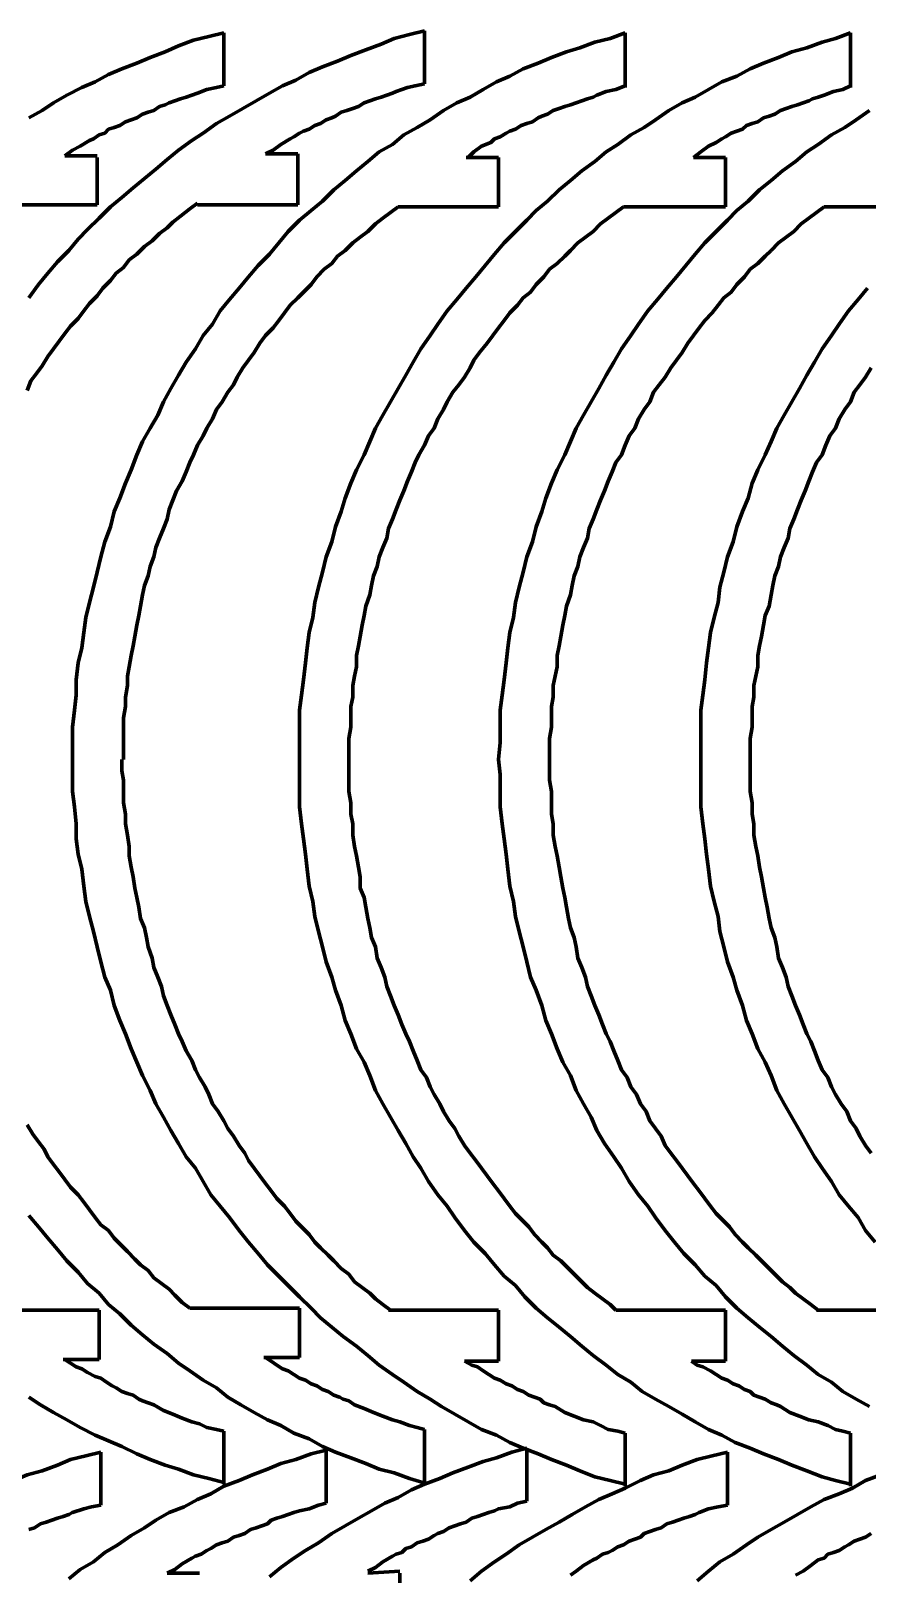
# Model space of a CAD drawing. Header units: inches. Extents: x 3 to 395, y -1 to 557.
# Drawn here: x 97.7 to 146.8, y 464.9 to 555.6 of the extents above; entities that cross this region are included whole.
import ezdxf

# ---------------------------------------------------------------- set-up
doc = ezdxf.new("R2010")
doc.units = ezdxf.units.IN
doc.layers.add('P', color=250, linetype='CONTINUOUS', lineweight=100)

msp = doc.modelspace()

# ---------------------------------------------------------------- linework, layer by layer
at = {"layer": 'P', "color": 0, "linetype": 'CONTINUOUS'}
for points in [[(97.556, 539.889), (98.111, 540.667), (98.667, 541.333), (99.222, 542), (99.889, 542.667), (100.444, 543.333), (101, 543.889), (101.667, 544.556), (102.333, 545.222), (103, 545.778), (103.667, 546.333), (104.333, 546.889), (105, 547.444), (105.667, 548), (106.333, 548.556), (107.111, 549.111), (107.778, 549.556), (108.556, 550.111), (109.333, 550.556), (110.111, 551), (110.889, 551.444), (111.667, 551.889), (112.444, 552.333), (113.222, 552.667), (114, 553.111), (114.778, 553.444), (115.667, 553.778), (116.444, 554.111), (117.333, 554.444), (118.222, 554.778), (119, 555.111), (119.889, 555.333), (120.778, 555.556)], [(120.778, 555.556), (120.778, 552.444)], [(97.556, 550.444), (98.333, 550.889), (99, 551.333), (99.778, 551.778), (100.667, 552.222), (101.444, 552.556), (102.222, 553), (103, 553.333), (103.889, 553.667), (104.667, 554), (105.556, 554.333), (106.333, 554.667), (107.222, 555), (108.111, 555.222), (109, 555.444)], [(100.111, 512.778), (100.111, 513.778), (100.111, 514.667), (100.222, 515.667), (100.333, 516.556), (100.333, 517.444), (100.444, 518.444), (100.667, 519.333), (100.778, 520.222), (100.889, 521.111), (101.111, 522), (101.333, 522.889), (101.556, 523.778), (101.778, 524.667), (102, 525.556), (102.333, 526.444), (102.556, 527.333), (102.889, 528.111), (103.222, 529), (103.556, 529.778), (103.889, 530.667), (104.222, 531.444), (104.667, 532.222), (105.111, 533), (105.444, 533.778), (105.889, 534.556), (106.333, 535.333), (106.778, 536.111), (107.333, 536.889), (107.778, 537.667), (108.333, 538.333), (108.778, 539.111), (109.333, 539.778), (109.889, 540.444), (110.444, 541.111), (111, 541.778), (111.667, 542.444), (112.222, 543.111), (112.778, 543.778), (113.444, 544.444), (114.111, 545), (114.778, 545.556), (115.444, 546.222), (116.111, 546.778), (116.778, 547.333), (117.444, 547.889), (118.111, 548.444), (118.889, 548.889), (119.556, 549.444), (120.333, 549.889), (121.111, 550.333), (121.889, 550.889), (122.667, 551.333), (123.444, 551.667), (124.222, 552.111), (125, 552.556), (125.778, 552.889), (126.556, 553.333), (127.444, 553.667), (128.222, 554), (129.111, 554.333), (129.889, 554.556), (130.778, 554.889), (131.667, 555.111), (132.556, 555.444)], [(109, 555.444), (109, 552.333)], [(113.444, 512.778), (113.444, 513.778), (113.444, 514.667), (113.444, 515.667), (113.556, 516.556), (113.667, 517.444), (113.778, 518.444), (113.889, 519.333), (114, 520.222), (114.222, 521.111), (114.333, 522), (114.556, 522.889), (114.778, 523.778), (115, 524.667), (115.333, 525.556), (115.556, 526.444), (115.889, 527.333), (116.111, 528.111), (116.444, 529), (116.778, 529.778), (117.222, 530.667), (117.556, 531.444), (117.889, 532.222), (118.333, 533), (118.778, 533.778), (119.222, 534.556), (119.667, 535.333), (120.111, 536.111), (120.556, 536.889), (121.111, 537.667), (121.556, 538.333), (122.111, 539.111), (122.667, 539.778), (123.222, 540.444), (123.778, 541.111), (124.333, 541.778), (124.889, 542.444), (125.444, 543.111), (126.111, 543.778), (126.778, 544.444), (127.333, 545), (128, 545.556), (128.667, 546.222), (129.333, 546.778), (130, 547.333), (130.778, 547.889), (131.444, 548.444), (132.111, 548.889), (132.889, 549.444), (133.667, 549.889), (134.333, 550.333), (135.111, 550.889), (135.889, 551.333), (136.667, 551.667), (137.444, 552.111), (138.222, 552.556), (139.111, 552.889), (139.889, 553.333), (140.667, 553.667), (141.556, 554), (142.333, 554.333), (143.222, 554.556), (144.111, 554.889), (144.889, 555.111), (145.778, 555.444)], [(132.556, 555.444), (132.556, 552.222)], [(145.778, 555.444), (145.778, 552.222)], [(99.667, 548.222), (100.111, 548.556), (100.556, 548.778), (101.111, 549.111), (101.333, 549.222), (101.667, 549.444), (102, 549.556), (102.222, 549.778), (102.556, 549.889), (102.889, 550), (103.222, 550.222), (103.556, 550.333), (103.889, 550.444), (104.222, 550.667), (104.556, 550.778), (104.889, 550.889), (105.222, 551.111), (105.556, 551.222), (105.778, 551.333), (106.111, 551.444), (106.444, 551.556), (106.778, 551.667), (107.111, 551.778), (107.444, 551.889), (108, 552.111), (108.556, 552.222), (109, 552.333)], [(111.444, 548.333), (111.889, 548.556), (112.333, 548.889), (112.889, 549.222), (113.111, 549.333), (113.444, 549.556), (113.667, 549.667), (114, 549.778), (114.333, 550), (114.667, 550.111), (115, 550.333), (115.333, 550.444), (115.556, 550.556), (115.889, 550.778), (116.222, 550.889), (116.556, 551), (116.889, 551.111), (117.222, 551.333), (117.556, 551.444), (117.889, 551.556), (118.222, 551.667), (118.556, 551.778), (118.889, 551.889), (119.111, 552), (119.778, 552.222), (120.222, 552.333), (120.778, 552.444)], [(123.333, 548.111), (123.667, 548.444), (124.111, 548.778), (124.667, 549), (124.889, 549.222), (125.222, 549.333), (125.556, 549.556), (125.778, 549.667), (126.111, 549.778), (126.444, 550), (126.778, 550.111), (127.111, 550.222), (127.444, 550.444), (127.667, 550.556), (128, 550.667), (128.333, 550.889), (128.667, 551), (129, 551.111), (129.333, 551.222), (129.667, 551.333), (130, 551.444), (130.333, 551.556), (130.667, 551.667), (130.889, 551.778), (131.444, 552), (132, 552.111), (132.556, 552.333)], [(136.556, 548.111), (137, 548.444), (137.444, 548.778), (137.889, 549), (138.222, 549.222), (138.444, 549.333), (138.778, 549.556), (139.111, 549.667), (139.444, 549.778), (139.667, 550), (140, 550.111), (140.333, 550.222), (140.667, 550.444), (141, 550.556), (141.333, 550.667), (141.667, 550.889), (142, 551), (142.333, 551.111), (142.667, 551.222), (143, 551.333), (143.333, 551.444), (143.556, 551.556), (143.889, 551.667), (144.222, 551.778), (144.778, 552), (145.333, 552.111), (145.778, 552.333)], [(125.111, 512.778), (125.222, 513.778), (125.222, 514.667), (125.222, 515.667), (125.333, 516.556), (125.444, 517.444), (125.556, 518.444), (125.667, 519.333), (125.778, 520.222), (126, 521.111), (126.111, 522), (126.333, 522.889), (126.556, 523.778), (126.778, 524.667), (127.111, 525.556), (127.333, 526.444), (127.667, 527.333), (127.889, 528.111), (128.222, 529), (128.556, 529.778), (129, 530.667), (129.333, 531.444), (129.667, 532.222), (130.111, 533), (130.556, 533.778), (131, 534.556), (131.444, 535.333), (131.889, 536.111), (132.333, 536.889), (132.889, 537.667), (133.333, 538.333), (133.889, 539.111), (134.444, 539.778), (135, 540.444), (135.556, 541.111), (136.111, 541.778), (136.667, 542.444), (137.222, 543.111), (137.889, 543.778), (138.556, 544.444), (139.111, 545), (139.778, 545.556), (140.444, 546.222), (141.111, 546.778), (141.778, 547.333), (142.556, 547.889), (143.222, 548.444), (143.889, 548.889), (144.667, 549.444), (145.444, 549.889), (146.111, 550.333), (146.889, 550.889)], [(99.667, 548.222), (101.556, 548.222)], [(111.444, 548.333), (113.333, 548.333)], [(113.333, 548.333), (113.333, 545.333)], [(101.556, 548.111), (101.556, 545.333)], [(123.222, 548.111), (125.111, 548.111)], [(125.111, 548.111), (125.111, 545.222)], [(136.556, 548.111), (138.444, 548.111)], [(138.444, 548.111), (138.444, 545.222)], [(95.667, 545.333), (101.556, 545.333)], [(97.444, 534.444), (97.667, 535), (98, 535.444), (98.333, 535.889), (98.667, 536.444), (99, 536.889), (99.333, 537.333), (99.667, 537.778), (100, 538.222), (100.444, 538.667), (100.778, 539.111), (101.111, 539.556), (101.556, 540), (101.889, 540.444), (102.333, 540.889), (102.667, 541.333), (103.111, 541.667), (103.444, 542.111), (103.889, 542.444), (104.333, 542.889), (104.778, 543.222), (105.222, 543.667), (105.667, 544), (106, 544.333), (106.444, 544.667), (107, 545.111), (107.444, 545.444)], [(103.111, 512.778), (103.111, 513.444), (103.111, 514), (103.111, 514.667), (103.111, 515.222), (103.222, 515.889), (103.222, 516.444), (103.333, 517.111), (103.333, 517.667), (103.444, 518.222), (103.556, 518.889), (103.667, 519.444), (103.778, 520), (103.889, 520.667), (104, 521.222), (104.111, 521.778), (104.222, 522.444), (104.333, 523), (104.556, 523.556), (104.667, 524.111), (104.889, 524.667), (105, 525.222), (105.222, 525.778), (105.444, 526.333), (105.667, 526.889), (105.778, 527.444), (106, 528), (106.222, 528.556), (106.556, 529.111), (106.778, 529.667), (107, 530.222), (107.222, 530.667), (107.444, 531.222), (107.778, 531.778), (108, 532.222), (108.333, 532.778), (108.556, 533.333), (108.889, 533.778), (109.222, 534.333), (109.556, 534.778), (109.778, 535.222), (110.111, 535.778), (110.444, 536.222), (110.778, 536.667), (111.111, 537.222), (111.444, 537.667), (111.889, 538.111), (112.222, 538.556), (112.556, 539), (112.889, 539.444), (113.333, 539.889), (113.667, 540.222), (114.111, 540.667), (114.444, 541.111), (114.889, 541.556), (115.333, 541.889), (115.667, 542.333), (116.111, 542.667), (116.556, 543.111), (117, 543.444), (117.444, 543.778), (117.889, 544.222), (118.333, 544.556), (118.778, 544.889), (119.222, 545.222)], [(107.444, 545.333), (113.333, 545.333)], [(116.333, 512.778), (116.333, 513.444), (116.333, 514), (116.444, 514.667), (116.444, 515.222), (116.444, 515.889), (116.556, 516.444), (116.556, 517.111), (116.667, 517.667), (116.778, 518.222), (116.778, 518.889), (116.889, 519.444), (117, 520), (117.111, 520.667), (117.222, 521.222), (117.333, 521.778), (117.556, 522.444), (117.667, 523), (117.778, 523.556), (118, 524.111), (118.111, 524.667), (118.333, 525.222), (118.556, 525.778), (118.667, 526.333), (118.889, 526.889), (119.111, 527.444), (119.333, 528), (119.556, 528.556), (119.778, 529.111), (120, 529.667), (120.222, 530.222), (120.444, 530.667), (120.778, 531.222), (121, 531.778), (121.333, 532.222), (121.556, 532.778), (121.889, 533.333), (122.111, 533.778), (122.444, 534.333), (122.778, 534.778), (123.111, 535.222), (123.444, 535.778), (123.667, 536.222), (124, 536.667), (124.444, 537.222), (124.778, 537.667), (125.111, 538.111), (125.444, 538.556), (125.778, 539), (126.222, 539.444), (126.556, 539.889), (127, 540.222), (127.333, 540.667), (127.778, 541.111), (128.111, 541.556), (128.556, 541.889), (129, 542.333), (129.333, 542.667), (129.778, 543.111), (130.222, 543.444), (130.667, 543.778), (131.111, 544.222), (131.556, 544.556), (132, 544.889), (132.444, 545.222)], [(119.222, 545.222), (125.111, 545.222)], [(128.111, 512.778), (128.111, 513.444), (128.111, 514), (128.222, 514.667), (128.222, 515.222), (128.222, 515.889), (128.333, 516.444), (128.333, 517.111), (128.444, 517.667), (128.556, 518.222), (128.556, 518.889), (128.667, 519.444), (128.778, 520), (128.889, 520.667), (129, 521.222), (129.111, 521.778), (129.333, 522.444), (129.444, 523), (129.556, 523.556), (129.778, 524.111), (129.889, 524.667), (130.111, 525.222), (130.333, 525.778), (130.444, 526.333), (130.667, 526.889), (130.889, 527.444), (131.111, 528), (131.333, 528.556), (131.556, 529.111), (131.778, 529.667), (132, 530.222), (132.333, 530.667), (132.556, 531.222), (132.778, 531.778), (133.111, 532.222), (133.333, 532.778), (133.667, 533.333), (134, 533.778), (134.222, 534.333), (134.556, 534.778), (134.889, 535.222), (135.222, 535.778), (135.556, 536.222), (135.889, 536.667), (136.222, 537.222), (136.556, 537.667), (136.889, 538.111), (137.222, 538.556), (137.667, 539), (138, 539.444), (138.333, 539.889), (138.778, 540.222), (139.111, 540.667), (139.556, 541.111), (139.889, 541.556), (140.333, 541.889), (140.778, 542.333), (141.111, 542.667), (141.556, 543.111), (142, 543.444), (142.444, 543.778), (142.889, 544.222), (143.333, 544.556), (143.778, 544.889), (144.222, 545.222)], [(132.444, 545.222), (138.444, 545.222)], [(144.222, 545.222), (150.222, 545.222)], [(137, 512.778), (137, 513.778), (137, 514.667), (137, 515.667), (137.111, 516.556), (137.222, 517.444), (137.333, 518.444), (137.444, 519.333), (137.556, 520.222), (137.778, 521.111), (138, 522), (138.111, 522.889), (138.333, 523.778), (138.556, 524.667), (138.889, 525.556), (139.111, 526.444), (139.444, 527.333), (139.778, 528.111), (140, 529), (140.333, 529.778), (140.778, 530.667), (141.111, 531.444), (141.444, 532.222), (141.889, 533), (142.333, 533.778), (142.778, 534.556), (143.222, 535.333), (143.667, 536.111), (144.111, 536.889), (144.667, 537.667), (145.111, 538.333), (145.667, 539.111), (146.222, 539.778), (146.778, 540.444)], [(139.889, 512.778), (139.889, 513.444), (139.889, 514), (140, 514.667), (140, 515.222), (140, 515.889), (140.111, 516.444), (140.111, 517.111), (140.222, 517.667), (140.333, 518.222), (140.333, 518.889), (140.444, 519.444), (140.556, 520), (140.667, 520.667), (140.778, 521.222), (141, 521.778), (141.111, 522.444), (141.222, 523), (141.333, 523.556), (141.556, 524.111), (141.667, 524.667), (141.889, 525.222), (142.111, 525.778), (142.222, 526.333), (142.444, 526.889), (142.667, 527.444), (142.889, 528), (143.111, 528.556), (143.333, 529.111), (143.556, 529.667), (143.778, 530.222), (144.111, 530.667), (144.333, 531.222), (144.556, 531.778), (144.889, 532.222), (145.111, 532.778), (145.444, 533.333), (145.778, 533.778), (146, 534.333), (146.333, 534.778), (146.667, 535.222), (147, 535.778)], [(132.556, 470.222), (131.667, 470.444), (130.778, 470.667), (129.889, 471), (129.111, 471.333), (128.222, 471.667), (127.444, 472), (126.556, 472.333), (125.778, 472.667), (125, 473.111), (124.111, 473.444), (123.333, 473.889), (122.556, 474.333), (121.778, 474.778), (121.111, 475.222), (120.333, 475.667), (119.556, 476.222), (118.889, 476.667), (118.111, 477.222), (117.444, 477.778), (116.778, 478.333), (116, 478.889), (115.333, 479.444), (114.667, 480), (114.111, 480.556), (113.444, 481.222), (112.778, 481.889), (112.222, 482.444), (111.556, 483.111), (111, 483.778), (110.444, 484.444), (109.889, 485.111), (109.333, 485.889), (108.778, 486.556), (108.222, 487.222), (107.778, 488), (107.333, 488.778), (106.778, 489.444), (106.333, 490.222), (105.889, 491), (105.444, 491.778), (105, 492.556), (104.667, 493.333), (104.222, 494.222), (103.889, 495), (103.556, 495.778), (103.222, 496.667), (102.889, 497.444), (102.556, 498.333), (102.333, 499.222), (102, 500), (101.778, 500.889), (101.556, 501.778), (101.333, 502.667), (101.111, 503.556), (100.889, 504.444), (100.778, 505.333), (100.667, 506.333), (100.444, 507.222), (100.333, 508.111), (100.333, 509), (100.222, 510), (100.111, 510.889), (100.111, 511.889), (100.111, 512.778)], [(118.778, 480.444), (118.333, 480.778), (117.889, 481.111), (117.556, 481.444), (117.111, 481.778), (116.667, 482.111), (116.333, 482.556), (115.889, 482.889), (115.444, 483.333), (115.111, 483.667), (114.667, 484.111), (114.333, 484.444), (114, 484.889), (113.556, 485.333), (113.222, 485.667), (112.889, 486.111), (112.556, 486.556), (112.111, 487), (111.778, 487.444), (111.444, 487.889), (111.111, 488.333), (110.778, 488.778), (110.444, 489.222), (110.222, 489.667), (109.889, 490.111), (109.556, 490.667), (109.222, 491.111), (109, 491.556), (108.667, 492.111), (108.333, 492.556), (108.111, 493.111), (107.889, 493.556), (107.556, 494.111), (107.333, 494.556), (107.111, 495.111), (106.778, 495.667), (106.556, 496.222), (106.333, 496.667), (106.111, 497.222), (105.889, 497.778), (105.667, 498.333), (105.444, 498.889), (105.333, 499.444), (105.111, 500), (104.889, 500.556), (104.778, 501.111), (104.556, 501.778), (104.444, 502.333), (104.333, 502.889), (104.111, 503.444), (104, 504.111), (103.889, 504.667), (103.778, 505.222), (103.667, 505.889), (103.556, 506.444), (103.444, 507.111), (103.444, 507.667), (103.333, 508.333), (103.222, 509), (103.222, 509.556), (103.111, 510.222), (103.111, 510.889), (103.111, 511.556), (103, 512.111), (103, 512.778)], [(145.778, 470.222), (144.889, 470.444), (144.111, 470.667), (143.222, 471), (142.333, 471.333), (141.556, 471.667), (140.667, 472), (139.889, 472.333), (139, 472.667), (138.222, 473.111), (137.444, 473.444), (136.667, 473.889), (135.889, 474.333), (135.111, 474.778), (134.333, 475.222), (133.556, 475.667), (132.889, 476.222), (132.111, 476.667), (131.444, 477.222), (130.667, 477.778), (130, 478.333), (129.333, 478.889), (128.667, 479.444), (128, 480), (127.333, 480.556), (126.667, 481.222), (126.111, 481.889), (125.444, 482.444), (124.889, 483.111), (124.333, 483.778), (123.667, 484.444), (123.111, 485.111), (122.556, 485.889), (122.111, 486.556), (121.556, 487.222), (121, 488), (120.556, 488.778), (120.111, 489.444), (119.667, 490.222), (119.222, 491), (118.778, 491.778), (118.333, 492.556), (117.889, 493.333), (117.556, 494.222), (117.222, 495), (116.778, 495.778), (116.444, 496.667), (116.111, 497.444), (115.889, 498.333), (115.556, 499.222), (115.333, 500), (115, 500.889), (114.778, 501.778), (114.556, 502.667), (114.333, 503.556), (114.222, 504.444), (114, 505.333), (113.889, 506.333), (113.778, 507.222), (113.667, 508.111), (113.556, 509), (113.444, 510), (113.444, 510.889), (113.444, 511.889), (113.444, 512.778)], [(132, 480.444), (131.667, 480.778), (131.222, 481.111), (130.778, 481.444), (130.333, 481.778), (130, 482.111), (129.556, 482.556), (129.222, 482.889), (128.778, 483.333), (128.333, 483.667), (128, 484.111), (127.667, 484.444), (127.222, 484.889), (126.889, 485.333), (126.556, 485.667), (126.111, 486.111), (125.778, 486.556), (125.444, 487), (125.111, 487.444), (124.778, 487.889), (124.444, 488.333), (124.111, 488.778), (123.778, 489.222), (123.444, 489.667), (123.111, 490.111), (122.778, 490.667), (122.556, 491.111), (122.222, 491.556), (121.889, 492.111), (121.667, 492.556), (121.333, 493.111), (121.111, 493.556), (120.889, 494.111), (120.556, 494.556), (120.333, 495.111), (120.111, 495.667), (119.889, 496.222), (119.667, 496.667), (119.444, 497.222), (119.222, 497.778), (119, 498.333), (118.778, 498.889), (118.556, 499.444), (118.444, 500), (118.222, 500.556), (118, 501.111), (117.889, 501.778), (117.667, 502.333), (117.556, 502.889), (117.444, 503.444), (117.333, 504.111), (117.222, 504.667), (117, 505.222), (117, 505.889), (116.889, 506.444), (116.778, 507.111), (116.667, 507.667), (116.556, 508.333), (116.556, 509), (116.444, 509.556), (116.444, 510.222), (116.333, 510.889), (116.333, 511.556), (116.333, 512.111), (116.333, 512.778)], [(146.889, 474.778), (146.111, 475.222), (145.333, 475.667), (144.667, 476.222), (143.889, 476.667), (143.222, 477.222), (142.444, 477.778), (141.778, 478.333), (141.111, 478.889), (140.444, 479.444), (139.778, 480), (139.111, 480.556), (138.444, 481.222), (137.889, 481.889), (137.222, 482.444), (136.667, 483.111), (136, 483.778), (135.444, 484.444), (134.889, 485.111), (134.333, 485.889), (133.889, 486.556), (133.333, 487.222), (132.778, 488), (132.333, 488.778), (131.889, 489.444), (131.333, 490.222), (130.889, 491), (130.556, 491.778), (130.111, 492.556), (129.667, 493.333), (129.333, 494.222), (128.889, 495), (128.556, 495.778), (128.222, 496.667), (127.889, 497.444), (127.667, 498.333), (127.333, 499.222), (127, 500), (126.778, 500.889), (126.556, 501.778), (126.333, 502.667), (126.111, 503.556), (126, 504.444), (125.778, 505.333), (125.667, 506.333), (125.556, 507.222), (125.444, 508.111), (125.333, 509), (125.222, 510), (125.222, 510.889), (125.222, 511.889), (125.111, 512.778)], [(143.889, 480.444), (143.444, 480.778), (143, 481.111), (142.556, 481.444), (142.222, 481.778), (141.778, 482.111), (141.333, 482.556), (141, 482.889), (140.556, 483.333), (140.222, 483.667), (139.778, 484.111), (139.444, 484.444), (139, 484.889), (138.667, 485.333), (138.333, 485.667), (137.889, 486.111), (137.556, 486.556), (137.222, 487), (136.889, 487.444), (136.556, 487.889), (136.222, 488.333), (135.889, 488.778), (135.556, 489.222), (135.222, 489.667), (134.889, 490.111), (134.667, 490.667), (134.333, 491.111), (134, 491.556), (133.778, 492.111), (133.444, 492.556), (133.222, 493.111), (132.889, 493.556), (132.667, 494.111), (132.333, 494.556), (132.111, 495.111), (131.889, 495.667), (131.667, 496.222), (131.444, 496.667), (131.222, 497.222), (131, 497.778), (130.778, 498.333), (130.556, 498.889), (130.333, 499.444), (130.222, 500), (130, 500.556), (129.778, 501.111), (129.667, 501.778), (129.556, 502.333), (129.333, 502.889), (129.222, 503.444), (129.111, 504.111), (129, 504.667), (128.889, 505.222), (128.778, 505.889), (128.667, 506.444), (128.556, 507.111), (128.444, 507.667), (128.333, 508.333), (128.333, 509), (128.222, 509.556), (128.222, 510.222), (128.222, 510.889), (128.111, 511.556), (128.111, 512.111), (128.111, 512.778)], [(147.222, 484.444), (146.667, 485.111), (146.222, 485.889), (145.667, 486.556), (145.111, 487.222), (144.667, 488), (144.111, 488.778), (143.667, 489.444), (143.222, 490.222), (142.778, 491), (142.333, 491.778), (141.889, 492.556), (141.444, 493.333), (141.111, 494.222), (140.778, 495), (140.333, 495.778), (140, 496.667), (139.667, 497.444), (139.444, 498.333), (139.111, 499.222), (138.889, 500), (138.556, 500.889), (138.333, 501.778), (138.111, 502.667), (138, 503.556), (137.778, 504.444), (137.556, 505.333), (137.444, 506.333), (137.333, 507.222), (137.222, 508.111), (137.111, 509), (137, 510), (137, 510.889), (137, 511.889), (137, 512.778)], [(147, 489.667), (146.667, 490.111), (146.333, 490.667), (146.111, 491.111), (145.778, 491.556), (145.556, 492.111), (145.222, 492.556), (144.889, 493.111), (144.667, 493.556), (144.444, 494.111), (144.111, 494.556), (143.889, 495.111), (143.667, 495.667), (143.444, 496.222), (143.222, 496.667), (143, 497.222), (142.778, 497.778), (142.556, 498.333), (142.333, 498.889), (142.111, 499.444), (142, 500), (141.778, 500.556), (141.556, 501.111), (141.444, 501.778), (141.333, 502.333), (141.111, 502.889), (141, 503.444), (140.889, 504.111), (140.778, 504.667), (140.667, 505.222), (140.556, 505.889), (140.444, 506.444), (140.333, 507.111), (140.222, 507.667), (140.111, 508.333), (140.111, 509), (140, 509.556), (140, 510.222), (139.889, 510.889), (139.889, 511.556), (139.889, 512.111), (139.889, 512.778)], [(107, 480.556), (106.556, 480.889), (106.111, 481.333), (105.778, 481.667), (105.333, 482), (104.889, 482.333), (104.556, 482.778), (104.111, 483.111), (103.778, 483.444), (103.333, 483.889), (103, 484.222), (102.556, 484.667), (102.222, 485.111), (101.778, 485.444), (101.444, 485.889), (101.111, 486.333), (100.778, 486.778), (100.444, 487.222), (100, 487.667), (99.667, 488.111), (99.333, 488.556), (99, 489), (98.667, 489.444), (98.444, 489.889), (98.111, 490.333), (97.778, 490.778), (97.444, 491.333)], [(120.667, 470.333), (119.889, 470.556), (119, 470.889), (118.111, 471.111), (117.333, 471.444), (116.444, 471.778), (115.556, 472.111), (114.778, 472.444), (114, 472.889), (113.111, 473.222), (112.333, 473.667), (111.556, 474), (110.778, 474.444), (110, 474.889), (109.222, 475.333), (108.556, 475.889), (107.778, 476.333), (107, 476.889), (106.333, 477.333), (105.667, 477.889), (104.889, 478.444), (104.222, 479), (103.556, 479.556), (102.889, 480.222), (102.222, 480.778), (101.667, 481.444), (101, 482), (100.444, 482.667), (99.778, 483.333), (99.222, 484), (98.667, 484.667), (98.111, 485.333), (97.556, 486)], [(95.222, 480.444), (101.667, 480.444)], [(101.667, 477.556), (101.667, 480.444)], [(107, 480.556), (113.444, 480.556)], [(113.444, 477.667), (113.444, 480.556)], [(118.667, 480.444), (125.111, 480.444)], [(125.111, 477.444), (125.111, 480.444)], [(132, 480.444), (138.444, 480.444)], [(138.444, 477.444), (138.444, 480.444)], [(143.778, 480.444), (150.222, 480.444)], [(99.556, 477.556), (101.667, 477.556)], [(109, 473.333), (108.556, 473.444), (108, 473.556), (107.556, 473.778), (107.111, 473.889), (106.556, 474.111), (106, 474.333), (105.444, 474.556), (104.889, 474.889), (104.556, 475), (104.222, 475.111), (104, 475.222), (103.667, 475.444), (103.333, 475.556), (103, 475.667), (102.667, 475.889), (102.444, 476), (102.111, 476.222), (101.778, 476.444), (101.444, 476.556), (101, 476.778), (100.667, 477), (100.333, 477.111), (100, 477.333), (99.667, 477.556)], [(111.333, 477.667), (113.444, 477.667)], [(120.778, 473.444), (120.333, 473.556), (119.889, 473.667), (119.333, 473.889), (118.889, 474), (118.333, 474.222), (117.778, 474.444), (117.222, 474.667), (116.667, 474.889), (116.333, 475.111), (116, 475.222), (115.778, 475.333), (115.444, 475.444), (115.111, 475.667), (114.778, 475.778), (114.444, 476), (114.111, 476.111), (113.778, 476.333), (113.444, 476.444), (113.111, 476.667), (112.778, 476.889), (112.444, 477), (112.111, 477.222), (111.778, 477.444), (111.444, 477.667)], [(123.111, 477.444), (125.111, 477.444)], [(132.556, 473.222), (132.111, 473.333), (131.556, 473.444), (131.111, 473.667), (130.667, 473.889), (130.111, 474), (129.556, 474.222), (129, 474.444), (128.444, 474.778), (128.111, 474.889), (127.778, 475), (127.556, 475.222), (127.222, 475.333), (126.889, 475.444), (126.556, 475.667), (126.222, 475.778), (125.889, 476), (125.556, 476.111), (125.222, 476.333), (124.889, 476.444), (124.556, 476.667), (124.222, 476.889), (123.889, 477.111), (123.556, 477.222), (123.111, 477.444)], [(136.444, 477.444), (138.444, 477.444)], [(145.778, 473.222), (145.333, 473.333), (144.889, 473.444), (144.444, 473.667), (143.889, 473.889), (143.333, 474), (142.778, 474.222), (142.222, 474.444), (141.667, 474.778), (141.444, 474.889), (141.111, 475), (140.778, 475.222), (140.444, 475.333), (140.111, 475.444), (139.889, 475.667), (139.556, 475.778), (139.222, 476), (138.889, 476.111), (138.556, 476.333), (138.222, 476.444), (137.889, 476.667), (137.556, 476.889), (137.111, 477.111), (136.778, 477.222), (136.444, 477.444)], [(109, 470.333), (108.111, 470.556), (107.222, 470.778), (106.333, 471.111), (105.556, 471.333), (104.667, 471.667), (103.889, 472), (103, 472.444), (102.222, 472.778), (101.444, 473.111), (100.556, 473.556), (99.778, 474), (99, 474.444), (98.222, 474.889), (97.556, 475.333)], [(109, 473.333), (109, 470.222)], [(120.778, 473.444), (120.778, 470.333)], [(132.556, 473.222), (132.556, 470.111)], [(145.778, 473.222), (145.778, 470.111)], [(86.667, 464.556), (87.333, 465.111), (88.111, 465.667), (88.778, 466.111), (89.556, 466.667), (90.333, 467.111), (91.111, 467.556), (91.889, 468), (92.667, 468.444), (93.444, 468.889), (94.222, 469.333), (95, 469.667), (95.778, 470), (96.667, 470.444), (97.444, 470.778), (98.333, 471), (99.222, 471.333), (100, 471.667), (100.889, 471.889), (101.778, 472.111)], [(99.889, 464.667), (100.556, 465.222), (101.333, 465.667), (102, 466.222), (102.778, 466.667), (103.556, 467.222), (104.333, 467.667), (105, 468.111), (105.778, 468.556), (106.667, 468.889), (107.444, 469.333), (108.222, 469.667), (109, 470.111), (109.889, 470.444), (110.667, 470.778), (111.556, 471.111), (112.333, 471.444), (113.222, 471.667), (114.111, 472), (115, 472.222)], [(101.778, 472.111), (101.778, 469)], [(111.667, 464.778), (112.333, 465.333), (113.111, 465.889), (113.778, 466.333), (114.556, 466.778), (115.333, 467.333), (116.111, 467.778), (116.889, 468.222), (117.667, 468.667), (118.444, 469.111), (119.222, 469.444), (120, 469.889), (120.778, 470.222), (121.667, 470.556), (122.444, 470.889), (123.333, 471.222), (124.222, 471.556), (125, 471.778), (125.889, 472.111), (126.778, 472.333)], [(115, 472.222), (115, 469.111)], [(123.444, 464.556), (124.111, 465.111), (124.889, 465.667), (125.556, 466.111), (126.333, 466.667), (127.111, 467.111), (127.889, 467.556), (128.667, 468), (129.444, 468.444), (130.222, 468.889), (131, 469.333), (131.778, 469.667), (132.556, 470), (133.444, 470.444), (134.222, 470.778), (135.111, 471), (135.889, 471.333), (136.778, 471.667), (137.667, 471.889), (138.556, 472.111)], [(126.778, 472.333), (126.778, 469.222)], [(136.778, 464.556), (137.444, 465.111), (138.111, 465.667), (138.889, 466.111), (139.667, 466.667), (140.333, 467.111), (141.111, 467.556), (141.889, 468), (142.667, 468.444), (143.444, 468.889), (144.222, 469.333), (145.111, 469.667), (145.889, 470), (146.667, 470.444), (147.556, 470.778), (148.333, 471), (149.222, 471.333), (150.111, 471.667), (150.889, 471.889), (151.778, 472.111)], [(138.556, 472.111), (138.556, 469)], [(97.556, 467.556), (97.889, 467.667), (98.222, 467.889), (98.556, 468), (98.889, 468.111), (99.222, 468.222), (99.556, 468.333), (99.889, 468.444), (100.111, 468.556), (100.778, 468.778), (101.222, 468.889), (101.778, 469)], [(105.667, 465), (106.111, 465.222), (106.556, 465.556), (107.111, 465.889), (107.333, 466), (107.667, 466.111), (108, 466.333), (108.222, 466.444), (108.556, 466.667), (108.889, 466.778), (109.222, 466.889), (109.556, 467.111), (109.889, 467.222), (110.222, 467.333), (110.556, 467.556), (110.889, 467.667), (111.222, 467.778), (111.556, 467.889), (111.778, 468.111), (112.111, 468.222), (112.444, 468.333), (112.778, 468.444), (113.111, 468.556), (113.444, 468.667), (114, 468.778), (114.556, 469), (115, 469.111)], [(117.444, 465.111), (117.889, 465.333), (118.333, 465.667), (118.889, 466), (119.111, 466.111), (119.444, 466.222), (119.667, 466.444), (120, 466.556), (120.333, 466.778), (120.667, 466.889), (121, 467), (121.333, 467.222), (121.556, 467.333), (121.889, 467.444), (122.222, 467.667), (122.556, 467.778), (122.889, 467.889), (123.222, 468), (123.556, 468.222), (123.889, 468.333), (124.222, 468.444), (124.556, 468.556), (124.889, 468.667), (125.111, 468.778), (125.778, 468.889), (126.222, 469.111), (126.778, 469.222)], [(129.333, 464.889), (129.667, 465.111), (130.111, 465.444), (130.667, 465.778), (130.889, 465.889), (131.222, 466.111), (131.556, 466.222), (131.778, 466.333), (132.111, 466.556), (132.444, 466.667), (132.778, 466.889), (133.111, 467), (133.444, 467.111), (133.667, 467.333), (134, 467.444), (134.333, 467.556), (134.667, 467.667), (135, 467.889), (135.333, 468), (135.667, 468.111), (136, 468.222), (136.333, 468.333), (136.667, 468.444), (136.889, 468.556), (137.444, 468.778), (138, 468.889), (138.556, 469)], [(142.556, 464.889), (143, 465.111), (143.444, 465.444), (143.889, 465.778), (144.222, 465.889), (144.444, 466.111), (144.778, 466.222), (145.111, 466.333), (145.444, 466.556), (145.667, 466.667), (146, 466.889), (146.333, 467), (146.667, 467.111), (147, 467.333)], [(105.667, 465), (107.556, 465)], [(117.444, 465), (119.333, 465.111)], [(119.333, 465), (119.333, 462.111)]]:
    msp.add_lwpolyline(points, dxfattribs=at)

doc.saveas('drawing.dxf')
